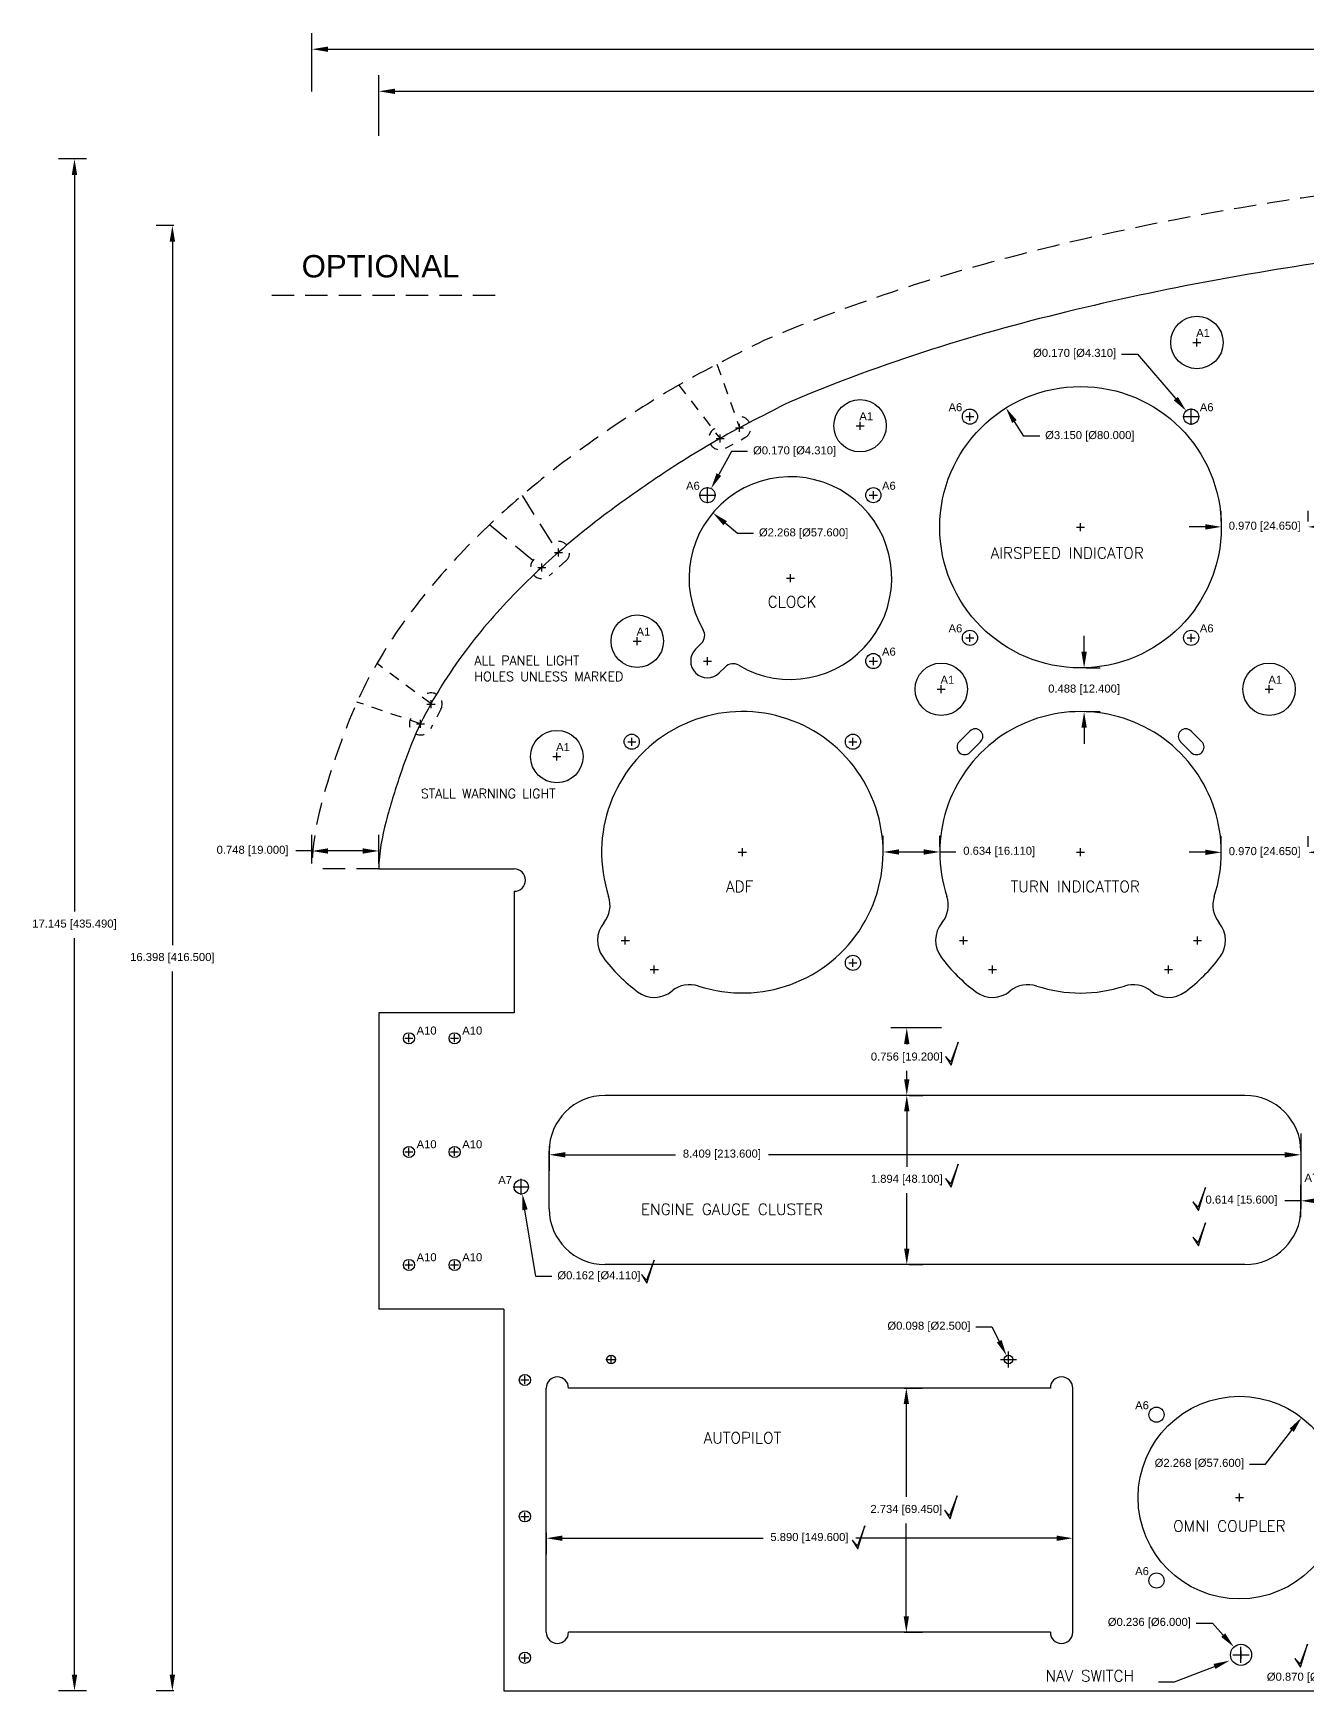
# Model space of a CAD drawing. Header units: inches. Extents: x -1.2 to 46.4, y 13.3 to 37.4.
# Drawn here: x -1.24 to 13.02, y 17.39 to 35.95 of the extents above; entities that cross this region are included whole.
import ezdxf

# ---------------------------------------------------------------- set-up
doc = ezdxf.new("R2010")
doc.units = ezdxf.units.IN
doc.header["$MEASUREMENT"] = 0
doc.header["$PDSIZE"] = -5
doc.linetypes.add('DASHED', pattern=[0.375, 0.25, -0.125])
doc.linetypes.add('HIDDEN', pattern=[0.375, 0.25, -0.125])
doc.layers.get('Defpoints').update_dxf_attribs({"color": 5})
doc.styles.add('ROMANT', font='romant', dxfattribs={"height": 0.11})
doc.styles.get("Standard").update_dxf_attribs({"font": 'arial.ttf'})
doc.dimstyles.get("Standard").update_dxf_attribs({"dimtxt": 0.09, "dimasz": 0.18, "dimexe": 0.18, "dimexo": 0.0625, "dimgap": 0.09, "dimtad": 0, "dimtih": 1, "dimtoh": 1, "dimdec": 3, "dimzin": 0, "dimdsep": 46, "dimtxsty": 'Standard', "dimcen": 0.09, "dimadec": 0, "dimazin": 0, "dimtfac": 1, "dimtdec": 4, "dimtofl": 0, "dimtmove": 0, "dimatfit": 3, "dimfxl": 1, "dimtolj": 1, "dimtzin": 0, "dimarcsym": 0})

# ---------------------------------------------------------------- blocks, each defined once
blk = doc.blocks.new('*D175')
at = {"color": 0, "lineweight": -2}
for p, q in [((9.841, 31.434), (9.738, 31.599)), ((10.021, 31.434), (9.841, 31.434))]:
    blk.add_line(p, q, dxfattribs=at)
at = {"color": 0}
blk.add_solid([(9.763, 31.615), (9.712, 31.583), (9.642, 31.752)], dxfattribs=at)
at = {"layer": 'Defpoints', "color": 0}
for p in [(9.642, 31.752), (11.312, 29.081)]:
    blk.add_point(p, dxfattribs=at)
at = {"color": 0, "insert": (10.581, 31.434), "char_height": 0.09, "attachment_point": 5}
blk.add_mtext('\\A1;%%c3.150 [%%c80.000]', dxfattribs=at)
blk = doc.blocks.new('*D178')
at = {"color": 0, "lineweight": -2}
for p, q in [((10.936, 32.354), (11.116, 32.354)), ((11.116, 32.354), (11.543, 31.855))]:
    blk.add_line(p, q, dxfattribs=at)
at = {"color": 0}
for p, q in [((11.715, 31.564), (11.715, 31.744)), ((11.625, 31.654), (11.805, 31.654))]:
    blk.add_line(p, q, dxfattribs=at)
blk.add_solid([(11.52, 31.836), (11.566, 31.875), (11.66, 31.718)], dxfattribs=at)
at = {"layer": 'Defpoints', "color": 0}
for p in [(11.66, 31.718), (11.77, 31.589)]:
    blk.add_point(p, dxfattribs=at)
at = {"color": 0, "insert": (10.411, 32.354), "char_height": 0.09, "attachment_point": 5}
blk.add_mtext('\\A1;%%c0.170 [%%c4.310]', dxfattribs=at)
blk = doc.blocks.new('*D194')
at = {"color": 0, "lineweight": -2}
for p, q in [((6.572, 31.263), (6.431, 31.007)), ((6.752, 31.263), (6.572, 31.263))]:
    blk.add_line(p, q, dxfattribs=at)
at = {"color": 0}
for p, q in [((6.303, 30.685), (6.303, 30.865)), ((6.213, 30.775), (6.393, 30.775))]:
    blk.add_line(p, q, dxfattribs=at)
blk.add_solid([(6.405, 31.021), (6.457, 30.992), (6.344, 30.849)], dxfattribs=at)
at = {"layer": 'Defpoints', "color": 0}
for p in [(6.344, 30.849), (6.262, 30.701)]:
    blk.add_point(p, dxfattribs=at)
at = {"color": 0, "insert": (7.278, 31.263), "char_height": 0.09, "attachment_point": 5}
blk.add_mtext('\\A1;%%c0.170 [%%c4.310]', dxfattribs=at)
blk = doc.blocks.new('*D512')
at = {"color": 0, "lineweight": -2}
for p, q in [((12.942, 22.695), (12.942, 23.058)), ((13.556, 22.692), (13.556, 23.058)), ((12.942, 22.878), (12.762, 22.878)), ((13.376, 22.878), (13.122, 22.878))]:
    blk.add_line(p, q, dxfattribs=at)
at = {"color": 0}
for points in [[(13.122, 22.908), (13.122, 22.848), (12.942, 22.878)], [(13.376, 22.848), (13.376, 22.908), (13.556, 22.878)]]:
    blk.add_solid(points, dxfattribs=at)
at = {"layer": 'Defpoints', "color": 0}
for p in [(12.942, 22.878), (12.942, 22.632), (13.556, 22.63)]:
    blk.add_point(p, dxfattribs=at)
at = {"color": 0, "insert": (12.277, 22.878), "char_height": 0.09, "attachment_point": 5}
blk.add_mtext('\\A1;0.614 [15.600]', dxfattribs=at)
blk = doc.blocks.new('*D518')
at = {"color": 0, "lineweight": -2}
for p, q in [((8.56, 24.058), (8.713, 24.058)), ((8.533, 23.878), (8.533, 23.259)), ((8.533, 22.344), (8.533, 22.963)), ((8.56, 22.164), (8.713, 22.164))]:
    blk.add_line(p, q, dxfattribs=at)
at = {"color": 0}
for points in [[(8.563, 23.878), (8.503, 23.878), (8.533, 24.058)], [(8.503, 22.344), (8.563, 22.344), (8.533, 22.164)]]:
    blk.add_solid(points, dxfattribs=at)
at = {"layer": 'Defpoints', "color": 0}
for p in [(8.497, 24.058), (8.497, 22.164), (8.533, 22.164)]:
    blk.add_point(p, dxfattribs=at)
at = {"color": 0, "insert": (8.533, 23.111), "char_height": 0.09, "attachment_point": 5}
blk.add_mtext('\\A1;1.894 [48.100]', dxfattribs=at)
blk = doc.blocks.new('*D519')
at = {"color": 0, "lineweight": -2}
for p, q in [((8.92, 24.814), (8.353, 24.814)), ((8.533, 24.634), (8.533, 24.626)), ((8.533, 24.238), (8.533, 24.331)), ((8.92, 24.058), (8.353, 24.058))]:
    blk.add_line(p, q, dxfattribs=at)
at = {"color": 0}
for points in [[(8.563, 24.634), (8.503, 24.634), (8.533, 24.814)], [(8.503, 24.238), (8.563, 24.238), (8.533, 24.058)]]:
    blk.add_solid(points, dxfattribs=at)
at = {"layer": 'Defpoints', "color": 0}
for p in [(8.533, 24.814), (8.983, 24.814), (8.983, 24.058)]:
    blk.add_point(p, dxfattribs=at)
at = {"color": 0, "insert": (8.533, 24.479), "char_height": 0.09, "attachment_point": 5}
blk.add_mtext('\\A1;0.756 [19.200]', dxfattribs=at)
blk = doc.blocks.new('*D520')
at = {"color": 0, "lineweight": -2}
for p, q in [((12.942, 23.63), (12.942, 23.213)), ((4.532, 23.488), (4.532, 23.213)), ((4.712, 23.393), (5.945, 23.393)), ((12.762, 23.393), (6.985, 23.393))]:
    blk.add_line(p, q, dxfattribs=at)
at = {"color": 0}
for points in [[(4.712, 23.423), (4.712, 23.363), (4.532, 23.393)], [(12.762, 23.363), (12.762, 23.423), (12.942, 23.393)]]:
    blk.add_solid(points, dxfattribs=at)
at = {"layer": 'Defpoints', "color": 0}
for p in [(12.942, 23.693), (4.532, 23.55), (12.942, 23.393)]:
    blk.add_point(p, dxfattribs=at)
at = {"color": 0, "insert": (6.465, 23.393), "char_height": 0.09, "attachment_point": 5}
blk.add_mtext('\\A1;8.409 [213.600]', dxfattribs=at)
blk = doc.blocks.new('*D521')
at = {"color": 0, "lineweight": -2}
for p, q in [((8.268, 26.841), (8.268, 26.962)), ((8.902, 26.841), (8.902, 26.962)), ((8.448, 26.782), (8.722, 26.782)), ((8.902, 26.782), (9.082, 26.782))]:
    blk.add_line(p, q, dxfattribs=at)
at = {"color": 0}
for points in [[(8.448, 26.812), (8.448, 26.752), (8.268, 26.782)], [(8.722, 26.752), (8.722, 26.812), (8.902, 26.782)]]:
    blk.add_solid(points, dxfattribs=at)
at = {"layer": 'Defpoints', "color": 0}
for p in [(8.268, 26.778), (8.902, 26.782), (8.902, 26.778)]:
    blk.add_point(p, dxfattribs=at)
at = {"color": 0, "insert": (9.567, 26.782), "char_height": 0.09, "attachment_point": 5}
blk.add_mtext('\\A1;0.634 [16.110]', dxfattribs=at)
blk = doc.blocks.new('*D522')
at = {"color": 0, "lineweight": -2}
for p, q in [((12.052, 26.841), (12.052, 26.958)), ((13.022, 26.841), (13.022, 26.958)), ((11.872, 26.778), (11.692, 26.778)), ((13.202, 26.778), (13.382, 26.778))]:
    blk.add_line(p, q, dxfattribs=at)
at = {"color": 0}
for points in [[(11.872, 26.748), (11.872, 26.808), (12.052, 26.778)], [(13.202, 26.808), (13.202, 26.748), (13.022, 26.778)]]:
    blk.add_solid(points, dxfattribs=at)
at = {"layer": 'Defpoints', "color": 0}
for p in [(12.052, 26.778), (13.022, 26.778), (13.022, 26.778)]:
    blk.add_point(p, dxfattribs=at)
at = {"color": 0, "insert": (12.537, 26.778), "char_height": 0.09, "attachment_point": 5}
blk.add_mtext('\\A1;0.970 [24.650]', dxfattribs=at)
blk = doc.blocks.new('*D523')
at = {"color": 0, "lineweight": -2}
for p, q in [((12.052, 30.479), (12.052, 30.6)), ((13.022, 30.479), (13.022, 30.6)), ((11.872, 30.42), (11.692, 30.42)), ((13.202, 30.42), (13.382, 30.42))]:
    blk.add_line(p, q, dxfattribs=at)
at = {"color": 0}
for points in [[(11.872, 30.39), (11.872, 30.45), (12.052, 30.42)], [(13.202, 30.45), (13.202, 30.39), (13.022, 30.42)]]:
    blk.add_solid(points, dxfattribs=at)
at = {"layer": 'Defpoints', "color": 0}
for p in [(12.052, 30.416), (13.022, 30.42), (13.022, 30.416)]:
    blk.add_point(p, dxfattribs=at)
at = {"color": 0, "insert": (12.537, 30.42), "char_height": 0.09, "attachment_point": 5}
blk.add_mtext('\\A1;0.970 [24.650]', dxfattribs=at)
blk = doc.blocks.new('*D613')
at = {"color": 0, "lineweight": -2}
for p, q in [((12.547, 19.932), (12.84, 20.31)), ((12.367, 19.932), (12.547, 19.932))]:
    blk.add_line(p, q, dxfattribs=at)
at = {"color": 0}
blk.add_solid([(12.864, 20.292), (12.816, 20.329), (12.95, 20.452)], dxfattribs=at)
at = {"layer": 'Defpoints', "color": 0}
for p in [(12.95, 20.452), (11.56, 18.661)]:
    blk.add_point(p, dxfattribs=at)
at = {"color": 0, "insert": (11.806, 19.932), "char_height": 0.09, "attachment_point": 5}
blk.add_mtext('\\A1;%%c2.268 [%%c57.600]', dxfattribs=at)
blk = doc.blocks.new('*D617')
at = {"color": 0, "lineweight": -2}
for p, q in [((11.772, 18.152), (11.952, 18.152)), ((11.952, 18.152), (12.073, 18.018))]:
    blk.add_line(p, q, dxfattribs=at)
at = {"color": 0}
for p, q in [((12.272, 17.707), (12.272, 17.887)), ((12.182, 17.797), (12.362, 17.797))]:
    blk.add_line(p, q, dxfattribs=at)
blk.add_solid([(12.05, 17.998), (12.095, 18.038), (12.193, 17.885)], dxfattribs=at)
at = {"layer": 'Defpoints', "color": 0}
for p in [(12.193, 17.885), (12.352, 17.709)]:
    blk.add_point(p, dxfattribs=at)
at = {"color": 0, "insert": (11.247, 18.152), "char_height": 0.09, "attachment_point": 5}
blk.add_mtext('\\A1;%%c0.236 [%%c6.000]', dxfattribs=at)
blk = doc.blocks.new('*D618')
at = {"color": 0, "lineweight": -2}
for p, q in [((9.306, 21.467), (9.486, 21.467)), ((9.486, 21.467), (9.568, 21.307))]:
    blk.add_line(p, q, dxfattribs=at)
at = {"color": 0}
for p, q in [((9.672, 21.013), (9.672, 21.193)), ((9.582, 21.103), (9.762, 21.103))]:
    blk.add_line(p, q, dxfattribs=at)
blk.add_solid([(9.541, 21.293), (9.594, 21.32), (9.649, 21.146)], dxfattribs=at)
at = {"layer": 'Defpoints', "color": 0}
for p in [(9.649, 21.146), (9.694, 21.059)]:
    blk.add_point(p, dxfattribs=at)
at = {"color": 0, "insert": (8.781, 21.467), "char_height": 0.09, "attachment_point": 5}
blk.add_mtext('\\A1;%%c0.098 [%%c2.500]', dxfattribs=at)
blk = doc.blocks.new('*D629')
at = {"color": 0, "lineweight": -2}
for p, q in [((4.499, 19.162), (4.499, 18.922)), ((10.389, 19.162), (10.389, 18.922)), ((4.679, 19.102), (6.925, 19.102)), ((10.209, 19.102), (7.964, 19.102))]:
    blk.add_line(p, q, dxfattribs=at)
at = {"color": 0}
for points in [[(4.679, 19.132), (4.679, 19.072), (4.499, 19.102)], [(10.209, 19.072), (10.209, 19.132), (10.389, 19.102)]]:
    blk.add_solid(points, dxfattribs=at)
at = {"layer": 'Defpoints', "color": 0}
for p in [(4.499, 19.225), (10.389, 19.225), (10.389, 19.102)]:
    blk.add_point(p, dxfattribs=at)
at = {"color": 0, "insert": (7.444, 19.102), "char_height": 0.09, "attachment_point": 5}
blk.add_mtext('\\A1;5.890 [149.600]', dxfattribs=at)
blk = doc.blocks.new('*D630')
at = {"color": 0, "lineweight": -2}
for p, q in [((8.505, 20.783), (8.708, 20.783)), ((8.528, 20.603), (8.528, 19.564)), ((8.528, 18.229), (8.528, 19.268)), ((8.505, 18.049), (8.708, 18.049))]:
    blk.add_line(p, q, dxfattribs=at)
at = {"color": 0}
for points in [[(8.558, 20.603), (8.498, 20.603), (8.528, 20.783)], [(8.498, 18.229), (8.558, 18.229), (8.528, 18.049)]]:
    blk.add_solid(points, dxfattribs=at)
at = {"layer": 'Defpoints', "color": 0}
for p in [(8.442, 20.783), (8.442, 18.049), (8.528, 18.049)]:
    blk.add_point(p, dxfattribs=at)
at = {"color": 0, "insert": (8.528, 19.416), "char_height": 0.09, "attachment_point": 5}
blk.add_mtext('\\A1;2.734 [69.450]', dxfattribs=at)
blk = doc.blocks.new('*D631')
at = {"color": 0}
for p, q in [((14.526, 18.42), (14.706, 18.42)), ((14.616, 18.33), (14.616, 18.51))]:
    blk.add_line(p, q, dxfattribs=at)
at = {"color": 0, "lineweight": -2}
for p, q in [((13.801, 17.539), (14.199, 17.968)), ((13.621, 17.539), (13.801, 17.539))]:
    blk.add_line(p, q, dxfattribs=at)
at = {"color": 0}
blk.add_solid([(14.221, 17.948), (14.177, 17.989), (14.321, 18.1)], dxfattribs=at)
at = {"layer": 'Defpoints', "color": 0}
for p in [(14.912, 18.739), (14.321, 18.1)]:
    blk.add_point(p, dxfattribs=at)
at = {"color": 0, "insert": (13.061, 17.539), "char_height": 0.09, "attachment_point": 5}
blk.add_mtext('\\A1;%%c0.870 [%%c22.100]', dxfattribs=at)
blk = doc.blocks.new('*D638')
at = {"color": 0}
for p, q in [((4.13, 23.034), (4.31, 23.034)), ((4.22, 22.944), (4.22, 23.124))]:
    blk.add_line(p, q, dxfattribs=at)
at = {"color": 0, "lineweight": -2}
for p, q in [((4.384, 22.031), (4.262, 22.777)), ((4.564, 22.031), (4.384, 22.031))]:
    blk.add_line(p, q, dxfattribs=at)
at = {"color": 0}
blk.add_solid([(4.292, 22.782), (4.233, 22.772), (4.233, 22.955)], dxfattribs=at)
at = {"layer": 'Defpoints', "color": 0}
for p in [(4.207, 23.114), (4.233, 22.955)]:
    blk.add_point(p, dxfattribs=at)
at = {"color": 0, "insert": (5.089, 22.031), "char_height": 0.09, "attachment_point": 5}
blk.add_mtext('\\A1;%%c0.162 [%%c4.110]', dxfattribs=at)
blk = doc.blocks.new('*D640')
at = {"color": 0, "lineweight": -2}
for p, q in [((6.639, 30.345), (6.501, 30.461)), ((6.819, 30.345), (6.639, 30.345))]:
    blk.add_line(p, q, dxfattribs=at)
at = {"color": 0}
blk.add_solid([(6.521, 30.484), (6.482, 30.438), (6.364, 30.577)], dxfattribs=at)
at = {"layer": 'Defpoints', "color": 0}
for p in [(6.364, 30.577), (8.099, 29.117)]:
    blk.add_point(p, dxfattribs=at)
at = {"color": 0, "insert": (7.379, 30.345), "char_height": 0.09, "attachment_point": 5}
blk.add_mtext('\\A1;%%c2.268 [%%c57.600]', dxfattribs=at)
blk = doc.blocks.new('*D661')
at = {"color": 0, "lineweight": -2}
for p, q in [((10.517, 29.022), (10.517, 29.202)), ((10.54, 28.842), (10.697, 28.842)), ((10.54, 28.353), (10.697, 28.353)), ((10.517, 28.173), (10.517, 27.993))]:
    blk.add_line(p, q, dxfattribs=at)
at = {"color": 0}
for points in [[(10.487, 29.022), (10.547, 29.022), (10.517, 28.842)], [(10.547, 28.173), (10.487, 28.173), (10.517, 28.353)]]:
    blk.add_solid(points, dxfattribs=at)
at = {"layer": 'Defpoints', "color": 0}
for p in [(10.477, 28.842), (10.517, 28.842), (10.477, 28.353)]:
    blk.add_point(p, dxfattribs=at)
at = {"color": 0, "insert": (10.517, 28.597), "char_height": 0.09, "attachment_point": 5}
blk.add_mtext('\\A1;0.488 [12.400]', dxfattribs=at)
blk = doc.blocks.new('*D725')
at = {"color": 0, "lineweight": -2}
for p, q in [((1.879, 26.654), (1.879, 26.973)), ((2.627, 26.654), (2.627, 26.973)), ((1.879, 26.793), (1.699, 26.793)), ((2.447, 26.793), (2.059, 26.793))]:
    blk.add_line(p, q, dxfattribs=at)
at = {"color": 0}
for points in [[(2.059, 26.823), (2.059, 26.763), (1.879, 26.793)], [(2.447, 26.763), (2.447, 26.823), (2.627, 26.793)]]:
    blk.add_solid(points, dxfattribs=at)
at = {"layer": 'Defpoints', "color": 0}
for p in [(1.879, 26.793), (1.879, 26.592), (2.627, 26.592)]:
    blk.add_point(p, dxfattribs=at)
at = {"color": 0, "insert": (1.214, 26.793), "char_height": 0.09, "attachment_point": 5}
blk.add_mtext('\\A1;0.748 [19.000]', dxfattribs=at)
blk = doc.blocks.new('*D727')
at = {"color": 0, "lineweight": -2}
for p, q in [((1.879, 35.293), (1.879, 35.946)), ((46.406, 35.293), (46.406, 35.946)), ((2.059, 35.766), (23.551, 35.766)), ((46.226, 35.766), (24.734, 35.766))]:
    blk.add_line(p, q, dxfattribs=at)
at = {"color": 0}
for points in [[(2.059, 35.796), (2.059, 35.736), (1.879, 35.766)], [(46.226, 35.736), (46.226, 35.796), (46.406, 35.766)]]:
    blk.add_solid(points, dxfattribs=at)
at = {"layer": 'Defpoints', "color": 0}
for p in [(46.406, 35.766), (1.879, 35.231), (46.406, 35.231)]:
    blk.add_point(p, dxfattribs=at)
at = {"color": 0, "insert": (24.143, 35.766), "char_height": 0.09, "attachment_point": 5}
blk.add_mtext('\\A1;44.528 [1131.010]', dxfattribs=at)
blk = doc.blocks.new('*D728')
at = {"color": 0, "lineweight": -2}
for p, q in [((2.627, 34.797), (2.627, 35.475)), ((45.583, 34.797), (45.583, 35.475)), ((2.807, 35.295), (23.514, 35.295)), ((45.403, 35.295), (24.696, 35.295))]:
    blk.add_line(p, q, dxfattribs=at)
at = {"color": 0}
for points in [[(2.807, 35.325), (2.807, 35.265), (2.627, 35.295)], [(45.403, 35.265), (45.403, 35.325), (45.583, 35.295)]]:
    blk.add_solid(points, dxfattribs=at)
at = {"layer": 'Defpoints', "color": 0}
for p in [(45.583, 35.295), (2.627, 34.734), (45.583, 34.734)]:
    blk.add_point(p, dxfattribs=at)
at = {"color": 0, "insert": (24.105, 35.295), "char_height": 0.09, "attachment_point": 5}
blk.add_mtext('\\A1;42.957 [1091.110]', dxfattribs=at)
blk = doc.blocks.new('*D729')
at = {"color": 0, "lineweight": -2}
for p, q in [((-0.642, 34.539), (-0.958, 34.539)), ((-0.778, 34.359), (-0.778, 26.114)), ((-0.778, 17.574), (-0.778, 25.819)), ((-0.642, 17.394), (-0.958, 17.394))]:
    blk.add_line(p, q, dxfattribs=at)
at = {"color": 0}
for points in [[(-0.748, 34.359), (-0.808, 34.359), (-0.778, 34.539)], [(-0.808, 17.574), (-0.748, 17.574), (-0.778, 17.394)]]:
    blk.add_solid(points, dxfattribs=at)
at = {"layer": 'Defpoints', "color": 0}
for p in [(-0.58, 34.539), (-0.778, 17.394), (-0.58, 17.394)]:
    blk.add_point(p, dxfattribs=at)
at = {"color": 0, "insert": (-0.778, 25.967), "char_height": 0.09, "attachment_point": 5}
blk.add_mtext('\\A1;17.145 [435.490]', dxfattribs=at)
blk = doc.blocks.new('*D730')
at = {"color": 0, "lineweight": -2}
for p, q in [((0.335, 33.792), (0.137, 33.792)), ((0.317, 33.612), (0.317, 25.74)), ((0.317, 17.574), (0.317, 25.445)), ((0.335, 17.394), (0.137, 17.394))]:
    blk.add_line(p, q, dxfattribs=at)
at = {"color": 0}
for points in [[(0.347, 33.612), (0.287, 33.612), (0.317, 33.792)], [(0.287, 17.574), (0.347, 17.574), (0.317, 17.394)]]:
    blk.add_solid(points, dxfattribs=at)
at = {"layer": 'Defpoints', "color": 0}
for p in [(0.398, 33.792), (0.317, 17.394), (0.397, 17.394)]:
    blk.add_point(p, dxfattribs=at)
at = {"color": 0, "insert": (0.317, 25.593), "char_height": 0.09, "attachment_point": 5}
blk.add_mtext('\\A1;16.398 [416.500]', dxfattribs=at)

msp = doc.modelspace()

# ---------------------------------------------------------------- linework, layer by layer
at = {"linetype": 'HIDDEN'}
for p, q in [((1.4292, 33.0151), (4.0195, 33.0151)), ((4.2286, 30.7713), (4.6334, 30.1324)), ((3.8663, 30.4459), (4.449, 29.9666)), ((2.6266, 26.5916), (1.8786, 26.5916))]:
    msp.add_line(p, q, dxfattribs=at)
for p, q in [((11.7337, 32.4838), (11.8237, 32.4838)), ((11.7787, 32.4388), (11.7787, 32.5288)), ((6.6633, 31.4841), (6.6633, 31.5741)), ((7.9654, 31.552), (8.0554, 31.552)), ((8.0104, 31.507), (8.0104, 31.597)), ((9.1948, 31.6538), (9.2848, 31.6538)), ((9.2398, 31.6088), (9.2398, 31.6988)), ((11.6697, 31.6538), (11.7597, 31.6538)), ((11.7147, 31.6088), (11.7147, 31.6988)), ((6.399, 31.4092), (6.489, 31.4092)), ((6.444, 31.3642), (6.444, 31.4542)), ((6.6183, 31.5291), (6.7083, 31.5291)), ((8.1592, 30.7298), (8.1592, 30.8198)), ((8.1142, 30.7748), (8.2042, 30.7748)), ((10.4773, 30.3713), (10.4773, 30.4613)), ((10.4323, 30.4163), (10.5223, 30.4163)), ((4.5911, 30.1324), (4.6811, 30.1324)), ((4.6361, 30.0874), (4.6361, 30.1774)), ((4.404, 29.9666), (4.494, 29.9666)), ((4.449, 29.9216), (4.449, 30.0116)), ((7.2311, 29.8017), (7.2311, 29.8917)), ((7.1861, 29.8467), (7.2761, 29.8467)), ((5.4728, 29.1408), (5.5628, 29.1408)), ((5.5178, 29.0958), (5.5178, 29.1858)), ((9.1948, 29.1789), (9.2848, 29.1789)), ((9.2398, 29.1339), (9.2398, 29.2239)), ((11.6697, 29.1789), (11.7597, 29.1789)), ((11.7147, 29.1339), (11.7147, 29.2239)), ((6.2362, 29.117), (6.1704, 29.0512)), ((6.303, 28.8736), (6.303, 28.9636)), ((8.1592, 28.8736), (8.1592, 28.9636)), ((6.258, 28.9186), (6.348, 28.9186)), ((6.5014, 28.8518), (6.4356, 28.786)), ((8.1142, 28.9186), (8.2042, 28.9186)), ((8.8735, 28.6027), (8.9635, 28.6027)), ((8.9185, 28.5577), (8.9185, 28.6477)), ((12.5414, 28.6027), (12.6314, 28.6027)), ((12.5864, 28.5577), (12.5864, 28.6477)), ((3.1655, 28.4376), (3.2555, 28.4376)), ((3.2105, 28.3926), (3.2105, 28.4826)), ((3.0487, 28.2166), (3.1387, 28.2166)), ((3.0937, 28.1716), (3.0937, 28.2616)), ((5.411, 28.0159), (5.501, 28.0159)), ((5.456, 27.9709), (5.456, 28.0609)), ((7.8859, 28.0159), (7.9759, 28.0159)), ((7.9309, 27.9709), (7.9309, 28.0609)), ((9.12, 28.0159), (9.2398, 28.1357)), ((9.2398, 27.896), (9.3597, 28.0159)), ((11.7147, 27.896), (11.5948, 28.0159)), ((11.8346, 28.0159), (11.7147, 28.1357)), ((4.5729, 27.8495), (4.6629, 27.8495)), ((4.6179, 27.8045), (4.6179, 27.8945)), ((6.6485, 26.7784), (6.7385, 26.7784)), ((6.6935, 26.7334), (6.6935, 26.8234)), ((10.4323, 26.7784), (10.5223, 26.7784)), ((10.4773, 26.7334), (10.4773, 26.8234)), ((2.6266, 26.5916), (4.1425, 26.5916)), ((4.1425, 26.3416), (4.1425, 24.9805)), ((5.3395, 25.7912), (5.4295, 25.7912)), ((5.3845, 25.7462), (5.3845, 25.8362)), ((9.1233, 25.7912), (9.2133, 25.7912)), ((9.1683, 25.7462), (9.1683, 25.8362)), ((11.7412, 25.7912), (11.8312, 25.7912)), ((11.7862, 25.7462), (11.7862, 25.8362)), ((5.6639, 25.4675), (5.7539, 25.4675)), ((5.7089, 25.4225), (5.7089, 25.5125)), ((7.8859, 25.541), (7.9759, 25.541)), ((7.9309, 25.496), (7.9309, 25.586)), ((9.4477, 25.4675), (9.5377, 25.4675)), ((9.4927, 25.4225), (9.4927, 25.5125)), ((11.4168, 25.4675), (11.5068, 25.4675)), ((11.4618, 25.4225), (11.4618, 25.5125)), ((2.6268, 24.9805), (2.6268, 21.6655)), ((4.1425, 24.9805), (2.6268, 24.9805)), ((2.9188, 24.697), (3.0088, 24.697)), ((2.9638, 24.652), (2.9638, 24.742)), ((3.4295, 24.697), (3.5195, 24.697)), ((3.4745, 24.652), (3.4745, 24.742)), ((8.9664, 24.4944), (9.0289, 24.3974)), ((9.0245, 24.4343), (8.9664, 24.4944)), ((9.1078, 24.6546), (9.0245, 24.4343)), ((9.0289, 24.3974), (9.1078, 24.6546)), ((5.1574, 24.0577), (5.1574, 24.0577)), ((12.3168, 24.0577), (5.1574, 24.0577)), ((2.9188, 23.4246), (3.0088, 23.4246)), ((2.9638, 23.3796), (2.9638, 23.4696)), ((3.4295, 23.4246), (3.5195, 23.4246)), ((3.4745, 23.3796), (3.4745, 23.4696)), ((4.5324, 22.789), (4.5324, 23.4327)), ((12.9418, 23.4327), (12.9418, 22.789)), ((9.1078, 23.2885), (9.0245, 23.0682)), ((9.0289, 23.0312), (9.1078, 23.2885)), ((4.1752, 23.0345), (4.2652, 23.0345)), ((4.2202, 22.9895), (4.2202, 23.0795)), ((8.9664, 23.1283), (9.0289, 23.0312)), ((9.0245, 23.0682), (8.9664, 23.1283)), ((11.8763, 23.0262), (11.793, 22.8059)), ((11.7975, 22.769), (11.8763, 23.0262)), ((11.7349, 22.866), (11.7975, 22.769)), ((11.793, 22.8059), (11.7349, 22.866)), ((11.7349, 22.4707), (11.7975, 22.3737)), ((11.793, 22.4106), (11.7349, 22.4707)), ((11.8763, 22.6309), (11.793, 22.4106)), ((11.7975, 22.3737), (11.8763, 22.6309)), ((2.9188, 22.1606), (3.0088, 22.1606)), ((2.9638, 22.1156), (2.9638, 22.2056)), ((3.4295, 22.1606), (3.5195, 22.1606)), ((3.4745, 22.1156), (3.4745, 22.2056)), ((12.3168, 22.164), (5.1574, 22.164)), ((5.7056, 22.2121), (5.6223, 21.9918)), ((5.6268, 21.9548), (5.7056, 22.2121)), ((5.5642, 22.0519), (5.6268, 21.9548)), ((5.6223, 21.9918), (5.5642, 22.0519)), ((4.0243, 21.6655), (2.6268, 21.6655)), ((4.0243, 21.6655), (4.0243, 17.3939)), ((5.1799, 21.1026), (5.2699, 21.1026)), ((5.2249, 21.0576), (5.2249, 21.1476)), ((9.6266, 21.1026), (9.7166, 21.1026)), ((9.6716, 21.0576), (9.6716, 21.1476)), ((4.2155, 20.8732), (4.3055, 20.8732)), ((4.2605, 20.8282), (4.2605, 20.9182)), ((4.4994, 18.0489), (4.4994, 20.7831)), ((10.1392, 20.7831), (4.7494, 20.7831)), ((10.3892, 18.0489), (10.3892, 20.7831)), ((9.0961, 19.5752), (9.0128, 19.3549)), ((9.0173, 19.318), (9.0961, 19.5752)), ((12.2103, 19.5565), (12.3003, 19.5565)), ((12.2553, 19.5115), (12.2553, 19.6015)), ((4.2155, 19.3463), (4.3055, 19.3463)), ((4.2605, 19.3013), (4.2605, 19.3913)), ((8.9547, 19.415), (9.0173, 19.318)), ((9.0128, 19.3549), (8.9547, 19.415)), ((8.0642, 19.2389), (7.9809, 19.0186)), ((7.9854, 18.9816), (8.0642, 19.2389)), ((7.9228, 19.0787), (7.9854, 18.9816)), ((7.9809, 19.0186), (7.9228, 19.0787)), ((10.1392, 18.0489), (4.7494, 18.0489)), ((12.2724, 17.752), (12.2724, 17.842)), ((13.0174, 17.9165), (12.9341, 17.6962)), ((12.9386, 17.6592), (13.0174, 17.9165)), ((4.2155, 17.7643), (4.3055, 17.7643)), ((4.2605, 17.7193), (4.2605, 17.8093)), ((11.5299, 17.494), (11.9759, 17.6673)), ((12.2274, 17.797), (12.3174, 17.797)), ((12.876, 17.7563), (12.9386, 17.6592)), ((12.9341, 17.6962), (12.876, 17.7563)), ((11.3499, 17.494), (11.5299, 17.494)), ((4.0243, 17.3939), (44.2605, 17.3939))]:
    msp.add_line(p, q)
at = {"linetype": 'HIDDEN', "ltscale": 0.5}
for p, q in [((6.4094, 32.2406), (6.6633, 31.5291)), ((5.9823, 32.007), (6.444, 31.4092)), ((3.2105, 28.4403), (2.6064, 28.891)), ((3.0937, 28.2166), (2.3811, 28.4598))]:
    msp.add_line(p, q, dxfattribs=at)
at = {"linetype": 'DASHED', "ltscale": 0.25}
for p, q in [((6.5039, 31.2995), (6.7233, 31.4194)), ((4.719, 30.0388), (4.5319, 29.8731)), ((3.3211, 28.3792), (3.2042, 28.1582))]:
    msp.add_line(p, q, dxfattribs=at)
for centre, radius in [((11.7787, 32.4838), 0.2933), ((10.4773, 30.4163), 1.5748), ((8.0104, 31.552), 0.2933), ((9.2398, 31.6538), 0.0848), ((11.7147, 31.6538), 0.0848), ((6.303, 30.7748), 0.0848), ((8.1592, 30.7748), 0.0848), ((7.2311, 29.8467), 0), ((7.2311, 29.8467), 0), ((7.2311, 29.8467), 0), ((5.5178, 29.1408), 0.2933), ((9.2398, 29.1789), 0.0848), ((11.7147, 29.1789), 0.0848), ((8.1592, 28.9186), 0.0848), ((8.9185, 28.6027), 0.2933), ((12.5864, 28.6027), 0.2933), ((4.6179, 27.8495), 0.2933), ((5.456, 28.0159), 0.0848), ((7.9309, 28.0159), 0.0848), ((7.9309, 25.541), 0.0848), ((2.9638, 24.697), 0.0625), ((3.4745, 24.697), 0.0625), ((2.9638, 23.4246), 0.0625), ((3.4745, 23.4246), 0.0625), ((4.2202, 23.0345), 0.0809), ((2.9638, 22.1606), 0.0625), ((3.4745, 22.1606), 0.0625), ((5.2249, 21.1026), 0.0492), ((9.6716, 21.1026), 0.0492), ((4.2605, 20.8732), 0.0625), ((12.2553, 19.5565), 1.1339), ((11.3272, 20.4846), 0.0848), ((4.2605, 19.3463), 0.0625), ((11.3272, 18.6284), 0.0848), ((4.2605, 17.7643), 0.0625), ((12.2724, 17.797), 0.1181)]:
    msp.add_circle(centre, radius)
for centre, start, end in [((6.6633, 31.5291), 298.66047, 118.66047), ((6.444, 31.4092), 118.66047, 298.66047), ((4.6361, 30.1324), 311.54022, 131.54022), ((4.449, 29.9666), 131.54022, 311.54022), ((3.2105, 28.4376), 332.14059, 152.14059), ((3.0937, 28.2166), 152.14059, 332.14059)]:
    msp.add_arc(centre, 0.125, start, end, dxfattribs=at)
for centre, radius, start, end in [((7.2311, 29.8467), 1.1339, 239.37343, 210.62657), ((6.1478, 29.2054), 0.125, 315, 30.62657), ((6.303, 28.9186), 0.1875, 135, 315), ((6.5898, 28.7634), 0.125, 59.37343, 135), ((6.6935, 26.7784), 1.5748, 251.8645, 198.25088), ((10.4773, 26.7784), 1.5748, 341.74912, 198.25088), ((9.1799, 27.9559), 0.0848, 135, 315), ((9.2998, 28.0758), 0.0848, 315, 135), ((11.6548, 28.0758), 0.0848, 45, 225), ((11.7746, 27.9559), 0.0848, 225, 45), ((4.1425, 26.4666), 0.125, 270, 90), ((4.9011, 26.1874), 0.3125, 320.66524, 18.25088), ((6.106, 24.9849), 0.3125, 71.8645, 129.45014), ((9.8898, 24.9849), 0.3125, 71.8645, 129.45014), ((10.4773, 26.7784), 1.5748, 251.8645, 288.1355), ((11.0647, 24.9849), 0.3125, 50.54986, 108.1355), ((5.1574, 23.4327), 0.625, 90, 180), ((12.3168, 23.4327), 0.625, 0, 90), ((5.1574, 22.789), 0.625, 180, 270), ((12.3168, 22.789), 0.625, 270, 0), ((4.6244, 20.7831), 0.125, 0, 180), ((10.2642, 20.7831), 0.125, 0, 180), ((4.6244, 18.0489), 0.125, 180, 0), ((10.2642, 18.0489), 0.125, 180, 0)]:
    msp.add_arc(centre, radius, start, end)
at = {"ltscale": 0.2}
for centre, radius, start, end in [((8.6849, 26.1874), 0.3125, 320.66524, 18.25088), ((12.2696, 26.1874), 0.3125, 161.74912, 219.33476), ((5.3845, 25.7912), 0.3125, 140.66524, 217.0238), ((9.1683, 25.7912), 0.3125, 140.66524, 217.0238), ((11.7862, 25.7912), 0.3125, 322.9762, 39.33476), ((6.6935, 26.7784), 1.952, 217.0238, 233.09158), ((10.4773, 26.7784), 1.952, 217.0238, 233.09158), ((10.4773, 26.7784), 1.952, 306.90842, 322.9762), ((5.7089, 25.4675), 0.3125, 233.09158, 309.45014), ((9.4927, 25.4675), 0.3125, 233.09158, 309.45014), ((11.4618, 25.4675), 0.3125, 230.54986, 306.90842)]:
    msp.add_arc(centre, radius, start, end, dxfattribs=at)
at = {"linetype": 'HIDDEN'}
msp.add_open_spline([(18.0388, 34.5392), (17.1008, 34.5126), (15.2228, 34.4046), (12.4169, 34.0543), (10.0965, 33.573), (8.27, 33.034), (7.375, 32.6921), (6.9333, 32.5056), (6.9333, 32.5056), (6.6374, 32.3549), (6.0471, 32.066), (5.2222, 31.5358), (4.4339, 30.9617), (3.6933, 30.3051), (3.0193, 29.5497), (2.4481, 28.6858), (2.0733, 27.6834), (1.8786, 26.9708), (1.8786, 26.5916)], degree=3, knots=[0, 0, 0, 0, 2.8151436, 5.6388539, 8.4766289, 9.9128695, 11.3479585, 11.3479585, 11.3479585, 11.3479585, 12.3478943, 13.317207, 14.2851929, 15.2715528, 16.2798294, 17.3174291, 18.3522803, 19.489909, 19.489909, 19.489909, 19.489909], dxfattribs=at)
msp.add_open_spline([(18.06, 33.7915), (17.6965, 33.7812), (16.7852, 33.7448), (15.3266, 33.6424), (13.6862, 33.4614), (12.0492, 33.2072), (10.4191, 32.8657), (8.7971, 32.4284), (7.7425, 32.0349), (7.2208, 31.8177)], degree=3, knots=[2.1918605, 2.1918605, 2.1918605, 2.1918605, 3.2826316, 4.9278817, 6.5772071, 8.2322879, 9.8957108, 11.5717377, 13.2670717, 13.2670717, 13.2670717, 13.2670717])
at = {"start_tangent": (-0.8879114, -0.4600146), "end_tangent": (0, -1)}
msp.add_spline([(7.2208, 31.8177), (6.4307, 31.4017), (5.735, 30.9683), (5.0587, 30.4823), (4.41, 29.9303), (3.8033, 29.2924), (3.5237, 28.9325), (3.2672, 28.5392), (3.0426, 28.108), (2.8626, 27.6359), (2.7079, 27.1258), (2.6266, 26.5916)], degree=3, dxfattribs=at)
msp.add_solid([(11.9868, 17.6393), (11.9651, 17.6952), (12.1437, 17.7324)])

# ---------------------------------------------------------------- texts
at = {"style": 'ROMANT'}
for s, height, p in [('AIRSPEED INDICATOR', 0.125, (9.4708, 30.0653)), ('CLOCK', 0.125, (6.977, 29.5197)), ('ALL PANEL LIGHT', 0.103391, (3.6953, 28.8735)), ('HOLES UNLESS MARKED', 0.103391, (3.6953, 28.6951)), ('STALL WARNING LIGHT', 0.103391, (3.0973, 27.3837)), ('ADF', 0.125, (6.5106, 26.333)), ('TURN INDICATTOR', 0.125, (9.6948, 26.333)), ('ENGINE GAUGE CLUSTER', 0.125, (5.5596, 22.7205)), ('AUTOPILOT', 0.125, (6.2609, 20.1628)), ('OMNI COUPLER', 0.125, (11.5128, 19.176)), ('NAV SWITCH', 0.125, (10.0851, 17.5003))]:
    msp.add_text(s, height=height, dxfattribs=at).set_placement(p)
at = {"attachment_point": 5}
for s, insert, char_height in [('{OPTIONAL}', (2.6462, 33.3356), 0.25), ('{A1}', (11.8477, 32.5903), 0.09), ('{A6}', (9.0774, 31.7588), 0.09), ('{A6}', (11.8884, 31.7588), 0.09), ('{A1}', (8.0794, 31.6586), 0.09), ('{A6}', (6.1406, 30.8798), 0.09), ('{A6}', (6.1406, 30.8798), 0.09), ('{A6}', (8.3328, 30.8798), 0.09), ('{A6}', (9.0774, 29.2839), 0.09), ('{A6}', (11.8884, 29.2839), 0.09), ('{A1}', (5.5869, 29.2473), 0.09), ('{A6}', (8.3328, 29.0237), 0.09), ('{A1}', (8.9875, 28.7093), 0.09), ('{A1}', (12.6555, 28.7093), 0.09), ('{A1}', (4.687, 27.9561), 0.09), ('{A10}', (3.1613, 24.7828), 0.09), ('{A10}', (3.672, 24.7828), 0.09), ('{A10}', (3.1613, 23.5104), 0.09), ('{A10}', (3.672, 23.5104), 0.09), ('{A7}', (4.0397, 23.1102), 0.09), ('{A7}', (13.0589, 23.1354), 0.09), ('{A10}', (3.1613, 22.2464), 0.09), ('{A10}', (3.672, 22.2464), 0.09), ('{A6}', (11.1648, 20.5896), 0.09), ('{A6}', (11.1648, 18.7335), 0.09)]:
    msp.add_mtext(s, dxfattribs=dict(at, insert=insert, char_height=char_height))

# ---------------------------------------------------------------- dimensions: what is measured, and where the dimension line sits
for base, p1, p2, picture, middle in [((46.4065, 35.7655), (1.8786, 35.2306), (46.4065, 35.2306), '*D727', (24.1425, 35.7655)), ((45.5835, 35.295), (2.6266, 34.7345), (45.5835, 34.7345), '*D728', (24.105, 35.295)), ((13.0225, 30.4195), (12.0521, 30.4163), (13.0225, 30.4163), '*D523', (12.5373, 30.4195)), ((8.9025, 26.7823), (8.2683, 26.7784), (8.9025, 26.7784), '*D521', (9.5673, 26.7823)), ((13.0225, 26.7784), (12.0521, 26.7784), (13.0225, 26.7784), '*D522', (12.5373, 26.7784)), ((12.9418, 22.8775), (13.5559, 22.6295), (12.9418, 22.6322), '*D512', (12.2769, 22.8775))]:
    dim = msp.add_linear_dim(base=base, p1=p1, p2=p2, dimstyle='Standard')
    dim.commit()
    dim.dimension.update_dxf_attribs({"geometry": picture, "text_midpoint": middle})
for base, p1, p2, picture, middle in [((-0.7779, 17.3939), (-0.5797, 34.5392), (-0.5799, 17.3939), '*D729', (-0.7779, 25.9666)), ((0.3167, 17.3939), (0.3976, 33.7915), (0.3974, 17.3939), '*D730', (0.3167, 25.5927)), ((10.517, 28.8415), (10.4773, 28.3532), (10.4773, 28.8415), '*D661', (10.517, 28.5974)), ((8.5332, 22.164), (8.4973, 24.0577), (8.4973, 22.164), '*D518', (8.5332, 23.1109))]:
    dim = msp.add_linear_dim(base=base, p1=p1, p2=p2, angle=90, dimstyle='Standard')
    dim.commit()
    dim.dimension.update_dxf_attribs({"geometry": picture, "text_midpoint": middle})
for p1, p2, picture, middle in [((11.7697, 31.5893), (11.6596, 31.7182), '*D178', (10.4111, 32.354)), ((11.3122, 29.0811), (9.6423, 31.7516), '*D175', (10.5812, 31.434)), ((6.262, 30.7006), (6.344, 30.849), '*D194', (7.2777, 31.2625)), ((8.0986, 29.1166), (6.3636, 30.5768), '*D640', (7.3793, 30.345)), ((4.2072, 23.1143), (4.2332, 22.9546), '*D638', (5.0889, 22.0313)), ((9.694, 21.0588), (9.6493, 21.1465), '*D618', (8.7805, 21.4673)), ((11.5603, 18.6607), (12.9503, 20.4524), '*D613', (11.8064, 19.9321)), ((12.3516, 17.7093), (12.1933, 17.8847), '*D617', (11.2467, 18.1519))]:
    dim = msp.add_diameter_dim_2p(p1=p1, p2=p2, dimstyle='Standard')
    dim.commit()
    dim.dimension.update_dxf_attribs({"geometry": picture, "text_midpoint": middle, "dimtype": 163})
for base, p1, p2, picture, middle in [((1.8786, 26.7933), (2.6266, 26.5916), (1.8786, 26.5916), '*D725', (1.2137, 26.7933)), ((12.9418, 23.393), (4.5324, 23.5503), (12.9418, 23.6929), '*D520', (6.4648, 23.393))]:
    dim = msp.add_linear_dim(base=base, p1=p1, p2=p2, dimstyle='Standard')
    dim.commit()
    dim.dimension.update_dxf_attribs({"geometry": picture, "text_midpoint": middle, "dimtype": 160})
dim = msp.add_linear_dim(base=(8.5332, 24.8136), p1=(8.9825, 24.0577), p2=(8.9825, 24.8136), angle=90, dimstyle='Standard')
dim.commit()
dim.dimension.update_dxf_attribs({"geometry": '*D519', "text_midpoint": (8.5332, 24.4786), "dimtype": 160})
at = {"color": 94}
dim = msp.add_linear_dim(base=(8.5281, 18.0489), p1=(8.4422, 20.7831), p2=(8.4422, 18.0489), angle=90, dimstyle='Standard', dxfattribs=at)
dim.commit()
dim.dimension.update_dxf_attribs({"geometry": '*D630', "text_midpoint": (8.5281, 19.416)})
dim = msp.add_linear_dim(base=(10.3892, 19.1021), p1=(4.4994, 19.2249), p2=(10.3892, 19.2249), dimstyle='Standard', dxfattribs=at)
dim.commit()
dim.dimension.update_dxf_attribs({"geometry": '*D629', "text_midpoint": (7.4443, 19.1021)})
dim = msp.add_diameter_dim_2p(p1=(14.912, 18.739), p2=(14.3209, 18.1005), dimstyle='Standard', dxfattribs=at)
dim.commit()
dim.dimension.update_dxf_attribs({"geometry": '*D631', "text_midpoint": (13.0611, 17.5392), "dimtype": 163})

doc.saveas('drawing.dxf')
